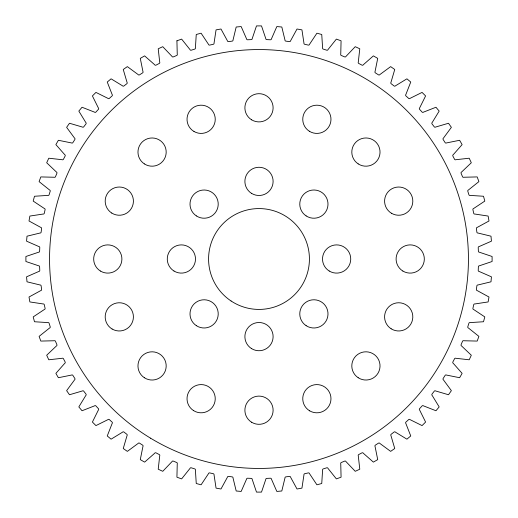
<?xml version="1.0" encoding="UTF-8"?>
<svg xmlns="http://www.w3.org/2000/svg" width="518" height="518" viewBox="0 0 518 518"><rect width="100%" height="100%" fill="white"/><g stroke="black" fill="none" stroke-linecap="round" stroke-linejoin="round"><path stroke-width="0.78" d="M176.923 40.812L177.247 54.202A0.991 0.991 0 0 1 176.703 55.491L173.29 56.902A0.991 0.991 0 0 1 171.995 56.378L162.756 46.685L158.217 48.796L159.706 62.108A0.991 0.991 0 0 1 159.279 63.436L156.002 65.145A0.991 0.991 0 0 1 154.668 64.731L144.619 55.879L140.281 58.379L142.929 71.51A0.991 0.991 0 0 1 142.612 72.876L139.497 74.857A0.991 0.991 0 0 1 138.131 74.566L127.35 66.621L123.252 69.49L127.027 82.343A0.991 0.991 0 0 1 126.832 83.728L123.906 85.975A0.991 0.991 0 0 1 122.513 85.8L111.085 78.827L107.252 82.045L112.134 94.516A0.991 0.991 0 0 1 112.063 95.914L109.337 98.407A0.991 0.991 0 0 1 107.938 98.355L95.94 92.405L92.405 95.94L98.355 107.938A0.991 0.991 0 0 1 98.407 109.337L95.914 112.063A0.991 0.991 0 0 1 94.516 112.134L82.045 107.252L78.827 111.085L85.8 122.513A0.991 0.991 0 0 1 85.975 123.906L83.728 126.832A0.991 0.991 0 0 1 82.343 127.027L69.49 123.252L66.621 127.35L74.566 138.131A0.991 0.991 0 0 1 74.857 139.497L72.876 142.612A0.991 0.991 0 0 1 71.51 142.929L58.379 140.281L55.879 144.619L64.731 154.668A0.991 0.991 0 0 1 65.145 156.002L63.436 159.279A0.991 0.991 0 0 1 62.108 159.706L48.796 158.217L46.685 162.756L56.378 171.995A0.991 0.991 0 0 1 56.902 173.29L55.491 176.703A0.991 0.991 0 0 1 54.202 177.247L40.812 176.923L39.103 181.624L49.566 189.983A0.991 0.991 0 0 1 50.201 191.233L49.093 194.755A0.991 0.991 0 0 1 47.857 195.409L34.492 196.251L33.197 201.088L44.347 208.501A0.991 0.991 0 0 1 45.092 209.686L44.289 213.293A0.991 0.991 0 0 1 43.117 214.051L29.876 216.058L29.008 220.985L40.76 227.402A0.991 0.991 0 0 1 41.608 228.516L41.123 232.181A0.991 0.991 0 0 1 40.022 233.035L27.007 236.189L26.567 241.174L38.837 246.542A0.991 0.991 0 0 1 39.776 247.578L39.614 251.269A0.991 0.991 0 0 1 38.591 252.221L25.9 256.494L25.9 261.506L38.591 265.779A0.991 0.991 0 0 1 39.614 266.731L39.776 270.422A0.991 0.991 0 0 1 38.837 271.458L26.567 276.826L27.007 281.811L40.022 284.965A0.991 0.991 0 0 1 41.123 285.819L41.608 289.484A0.991 0.991 0 0 1 40.76 290.598L29.008 297.015L29.876 301.942L43.117 303.949A0.991 0.991 0 0 1 44.289 304.707L45.092 308.314A0.991 0.991 0 0 1 44.347 309.499L33.197 316.912L34.492 321.749L47.857 322.591A0.991 0.991 0 0 1 49.093 323.245L50.201 326.767A0.991 0.991 0 0 1 49.566 328.017L39.103 336.376L40.812 341.077L54.202 340.753A0.991 0.991 0 0 1 55.491 341.297L56.902 344.71A0.991 0.991 0 0 1 56.378 346.005L46.685 355.244L48.796 359.783L62.108 358.294A0.991 0.991 0 0 1 63.436 358.721L65.145 361.998A0.991 0.991 0 0 1 64.731 363.332L55.879 373.381L58.379 377.719L71.51 375.071A0.991 0.991 0 0 1 72.876 375.388L74.857 378.503A0.991 0.991 0 0 1 74.566 379.869L66.621 390.65L69.49 394.748L82.343 390.973A0.991 0.991 0 0 1 83.728 391.168L85.975 394.094A0.991 0.991 0 0 1 85.8 395.487L78.827 406.915L82.045 410.748L94.516 405.866A0.991 0.991 0 0 1 95.914 405.937L98.407 408.663A0.991 0.991 0 0 1 98.355 410.062L92.405 422.06L95.94 425.595L107.938 419.645A0.991 0.991 0 0 1 109.337 419.593L112.063 422.086A0.991 0.991 0 0 1 112.134 423.484L107.252 435.955L111.085 439.173L122.513 432.2A0.991 0.991 0 0 1 123.906 432.025L126.832 434.272A0.991 0.991 0 0 1 127.027 435.657L123.252 448.51L127.35 451.379L138.131 443.434A0.991 0.991 0 0 1 139.497 443.143L142.612 445.124A0.991 0.991 0 0 1 142.929 446.49L140.281 459.621L144.619 462.121L154.668 453.269A0.991 0.991 0 0 1 156.002 452.855L159.279 454.564A0.991 0.991 0 0 1 159.706 455.892L158.217 469.204L162.756 471.315L171.995 461.622A0.991 0.991 0 0 1 173.29 461.098L176.703 462.509A0.991 0.991 0 0 1 177.247 463.798L176.923 477.188L181.624 478.897L189.983 468.434A0.991 0.991 0 0 1 191.233 467.799L194.755 468.907A0.991 0.991 0 0 1 195.409 470.143L196.251 483.508L201.088 484.803L208.501 473.653A0.991 0.991 0 0 1 209.686 472.908L213.293 473.711A0.991 0.991 0 0 1 214.051 474.883L216.058 488.124L220.985 488.992L227.402 477.24A0.991 0.991 0 0 1 228.516 476.392L232.181 476.877A0.991 0.991 0 0 1 233.035 477.978L236.189 490.993L241.174 491.433L246.542 479.163A0.991 0.991 0 0 1 247.578 478.224L251.269 478.386A0.991 0.991 0 0 1 252.221 479.409L256.494 492.1L261.506 492.1L265.779 479.409A0.991 0.991 0 0 1 266.731 478.386L270.422 478.224A0.991 0.991 0 0 1 271.458 479.163L276.826 491.433L281.811 490.993L284.965 477.978A0.991 0.991 0 0 1 285.819 476.877L289.484 476.392A0.991 0.991 0 0 1 290.598 477.24L297.015 488.992L301.942 488.124L303.949 474.883A0.991 0.991 0 0 1 304.707 473.711L308.314 472.908A0.991 0.991 0 0 1 309.499 473.653L316.912 484.803L321.749 483.508L322.591 470.143A0.991 0.991 0 0 1 323.245 468.907L326.767 467.799A0.991 0.991 0 0 1 328.017 468.434L336.376 478.897L341.077 477.188L340.753 463.798A0.991 0.991 0 0 1 341.297 462.509L344.71 461.098A0.991 0.991 0 0 1 346.005 461.622L355.244 471.315L359.783 469.204L358.294 455.892A0.991 0.991 0 0 1 358.721 454.564L361.998 452.855A0.991 0.991 0 0 1 363.332 453.269L373.381 462.121L377.719 459.621L375.071 446.49A0.991 0.991 0 0 1 375.388 445.124L378.503 443.143A0.991 0.991 0 0 1 379.869 443.434L390.65 451.379L394.748 448.51L390.973 435.657A0.991 0.991 0 0 1 391.168 434.272L394.094 432.025A0.991 0.991 0 0 1 395.487 432.2L406.915 439.173L410.748 435.955L405.866 423.484A0.991 0.991 0 0 1 405.937 422.086L408.663 419.593A0.991 0.991 0 0 1 410.062 419.645L422.06 425.595L425.595 422.06L419.645 410.062A0.991 0.991 0 0 1 419.593 408.663L422.086 405.937A0.991 0.991 0 0 1 423.484 405.866L435.955 410.748L439.173 406.915L432.2 395.487A0.991 0.991 0 0 1 432.025 394.094L434.272 391.168A0.991 0.991 0 0 1 435.657 390.973L448.51 394.748L451.379 390.65L443.434 379.869A0.991 0.991 0 0 1 443.143 378.503L445.124 375.388A0.991 0.991 0 0 1 446.49 375.071L459.621 377.719L462.121 373.381L453.269 363.332A0.991 0.991 0 0 1 452.855 361.998L454.564 358.721A0.991 0.991 0 0 1 455.892 358.294L469.204 359.783L471.315 355.244L461.622 346.005A0.991 0.991 0 0 1 461.098 344.71L462.509 341.297A0.991 0.991 0 0 1 463.798 340.753L477.188 341.077L478.897 336.376L468.434 328.017A0.991 0.991 0 0 1 467.799 326.767L468.907 323.245A0.991 0.991 0 0 1 470.143 322.591L483.508 321.749L484.803 316.912L473.653 309.499A0.991 0.991 0 0 1 472.908 308.314L473.711 304.707A0.991 0.991 0 0 1 474.883 303.949L488.124 301.942L488.992 297.015L477.24 290.598A0.991 0.991 0 0 1 476.392 289.484L476.877 285.819A0.991 0.991 0 0 1 477.978 284.965L490.993 281.811L491.433 276.826L479.163 271.458A0.991 0.991 0 0 1 478.224 270.422L478.386 266.731A0.991 0.991 0 0 1 479.409 265.779L492.1 261.506L492.1 256.494L479.409 252.221A0.991 0.991 0 0 1 478.386 251.269L478.224 247.578A0.991 0.991 0 0 1 479.163 246.542L491.433 241.174L490.993 236.189L477.978 233.035A0.991 0.991 0 0 1 476.877 232.181L476.392 228.516A0.991 0.991 0 0 1 477.24 227.402L488.992 220.985L488.124 216.058L474.883 214.051A0.991 0.991 0 0 1 473.711 213.293L472.908 209.686A0.991 0.991 0 0 1 473.653 208.501L484.803 201.088L483.508 196.251L470.143 195.409A0.991 0.991 0 0 1 468.907 194.755L467.799 191.233A0.991 0.991 0 0 1 468.434 189.983L478.897 181.624L477.188 176.923L463.798 177.247A0.991 0.991 0 0 1 462.509 176.703L461.098 173.29A0.991 0.991 0 0 1 461.622 171.995L471.315 162.756L469.204 158.217L455.892 159.706A0.991 0.991 0 0 1 454.564 159.279L452.855 156.002A0.991 0.991 0 0 1 453.269 154.668L462.121 144.619L459.621 140.281L446.49 142.929A0.991 0.991 0 0 1 445.124 142.612L443.143 139.497A0.991 0.991 0 0 1 443.434 138.131L451.379 127.35L448.51 123.252L435.657 127.027A0.991 0.991 0 0 1 434.272 126.832L432.025 123.906A0.991 0.991 0 0 1 432.2 122.513L439.173 111.085L435.955 107.252L423.484 112.134A0.991 0.991 0 0 1 422.086 112.063L419.593 109.337A0.991 0.991 0 0 1 419.645 107.938L425.595 95.94L422.06 92.405L410.062 98.355A0.991 0.991 0 0 1 408.663 98.407L405.937 95.914A0.991 0.991 0 0 1 405.866 94.516L410.748 82.045L406.915 78.827L395.487 85.8A0.991 0.991 0 0 1 394.094 85.975L391.168 83.728A0.991 0.991 0 0 1 390.973 82.343L394.748 69.49L390.65 66.621L379.869 74.566A0.991 0.991 0 0 1 378.503 74.857L375.388 72.876A0.991 0.991 0 0 1 375.071 71.51L377.719 58.379L373.381 55.879L363.332 64.731A0.991 0.991 0 0 1 361.998 65.145L358.721 63.436A0.991 0.991 0 0 1 358.294 62.108L359.783 48.796L355.244 46.685L346.005 56.378A0.991 0.991 0 0 1 344.71 56.902L341.297 55.491A0.991 0.991 0 0 1 340.753 54.202L341.077 40.812L336.376 39.103L328.017 49.566A0.991 0.991 0 0 1 326.767 50.201L323.245 49.093A0.991 0.991 0 0 1 322.591 47.857L321.749 34.492L316.912 33.197L309.499 44.347A0.991 0.991 0 0 1 308.314 45.092L304.707 44.289A0.991 0.991 0 0 1 303.949 43.117L301.942 29.876L297.015 29.008L290.598 40.76A0.991 0.991 0 0 1 289.484 41.608L285.819 41.123A0.991 0.991 0 0 1 284.965 40.022L281.811 27.007L276.826 26.567L271.458 38.837A0.991 0.991 0 0 1 270.422 39.776L266.731 39.614A0.991 0.991 0 0 1 265.779 38.591L261.506 25.9L256.494 25.9L252.221 38.591A0.991 0.991 0 0 1 251.269 39.614L247.578 39.776A0.991 0.991 0 0 1 246.542 38.837L241.174 26.567L236.189 27.007L233.035 40.022A0.991 0.991 0 0 1 232.181 41.123L228.516 41.608A0.991 0.991 0 0 1 227.402 40.76L220.985 29.008L216.058 29.876L214.051 43.117A0.991 0.991 0 0 1 213.293 44.289L209.686 45.092A0.991 0.991 0 0 1 208.501 44.347L201.088 33.197L196.251 34.492L195.409 47.857A0.991 0.991 0 0 1 194.755 49.093L191.233 50.201A0.991 0.991 0 0 1 189.983 49.566L181.624 39.103L176.923 40.812M231.099 300.997A50.421 50.421 0 0 0 309.324 262.166A50.421 50.421 0 0 0 236.577 213.837A50.421 50.421 0 0 0 231.099 300.997M358.191 377.732A14.115 14.115 0 0 0 380.011 366.712A14.115 14.115 0 0 0 359.557 353.321A14.115 14.115 0 0 0 358.191 377.732M306.138 325.68A14.115 14.115 0 0 0 327.978 314.698A14.115 14.115 0 0 0 307.543 301.275A14.115 14.115 0 0 0 306.138 325.68M329.247 271.031A14.115 14.115 0 0 0 350.731 259.369A14.115 14.115 0 0 0 329.888 246.6A14.115 14.115 0 0 0 329.247 271.031M306.138 215.909A14.115 14.115 0 0 0 327.978 204.927A14.115 14.115 0 0 0 307.543 191.505A14.115 14.115 0 0 0 306.138 215.909M251.625 193.415A14.115 14.115 0 0 0 273.109 181.747A14.115 14.115 0 0 0 252.266 168.978A14.115 14.115 0 0 0 251.625 193.415M196.367 215.909A14.115 14.115 0 0 0 218.201 204.927A14.115 14.115 0 0 0 197.772 191.505A14.115 14.115 0 0 0 196.367 215.909M174.003 271.031A14.115 14.115 0 0 0 195.487 259.369A14.115 14.115 0 0 0 174.644 246.6A14.115 14.115 0 0 0 174.003 271.031M196.367 325.68A14.115 14.115 0 0 0 218.201 314.698A14.115 14.115 0 0 0 197.772 301.275A14.115 14.115 0 0 0 196.367 325.68M251.625 348.653A14.115 14.115 0 0 0 273.109 336.991A14.115 14.115 0 0 0 252.266 324.216A14.115 14.115 0 0 0 251.625 348.653M251.644 422.254A14.115 14.115 0 0 0 273.109 410.554A14.115 14.115 0 0 0 252.247 397.818A14.115 14.115 0 0 0 251.644 422.254M309.699 410.858A14.115 14.115 0 0 0 330.976 398.821A14.115 14.115 0 0 0 309.919 386.415A14.115 14.115 0 0 0 309.699 410.858M391.155 328.794A14.115 14.115 0 0 0 412.801 317.43A14.115 14.115 0 0 0 392.139 304.37A14.115 14.115 0 0 0 391.155 328.794M402.855 271.043A14.115 14.115 0 0 0 424.32 259.35A14.115 14.115 0 0 0 403.457 246.607A14.115 14.115 0 0 0 402.855 271.043M391.537 213.293A14.115 14.115 0 0 0 412.814 201.262A14.115 14.115 0 0 0 391.75 188.85A14.115 14.115 0 0 0 391.537 213.293M358.191 163.889A14.115 14.115 0 0 0 380.011 152.868A14.115 14.115 0 0 0 359.557 139.484A14.115 14.115 0 0 0 358.191 163.889M309.324 131.229A14.115 14.115 0 0 0 330.97 119.872A14.115 14.115 0 0 0 310.308 106.805A14.115 14.115 0 0 0 309.324 131.229M251.644 119.839A14.115 14.115 0 0 0 273.109 108.139A14.115 14.115 0 0 0 252.247 95.403A14.115 14.115 0 0 0 251.644 119.839M193.972 131.462A14.115 14.115 0 0 0 215.248 119.425A14.115 14.115 0 0 0 194.185 107.019A14.115 14.115 0 0 0 193.972 131.462M144.347 163.889A14.115 14.115 0 0 0 166.168 152.868A14.115 14.115 0 0 0 145.72 139.484A14.115 14.115 0 0 0 144.347 163.889M111.758 213.06A14.115 14.115 0 0 0 133.404 201.703A14.115 14.115 0 0 0 112.743 188.636A14.115 14.115 0 0 0 111.758 213.06M100.434 271.043A14.115 14.115 0 0 0 121.898 259.35A14.115 14.115 0 0 0 101.036 246.607A14.115 14.115 0 0 0 100.434 271.043M112.134 329.027A14.115 14.115 0 0 0 133.411 316.99A14.115 14.115 0 0 0 112.354 304.584A14.115 14.115 0 0 0 112.134 329.027M144.347 377.732A14.115 14.115 0 0 0 166.168 366.712A14.115 14.115 0 0 0 145.72 353.321A14.115 14.115 0 0 0 144.347 377.732M193.59 410.625A14.115 14.115 0 0 0 215.235 399.268A14.115 14.115 0 0 0 194.574 386.201A14.115 14.115 0 0 0 193.59 410.625M150.563 438.183A209.44 209.44 0 0 0 468.395 263.319A209.44 209.44 0 0 0 158.042 75.498A209.44 209.44 0 0 0 150.563 438.183"/></g></svg>
